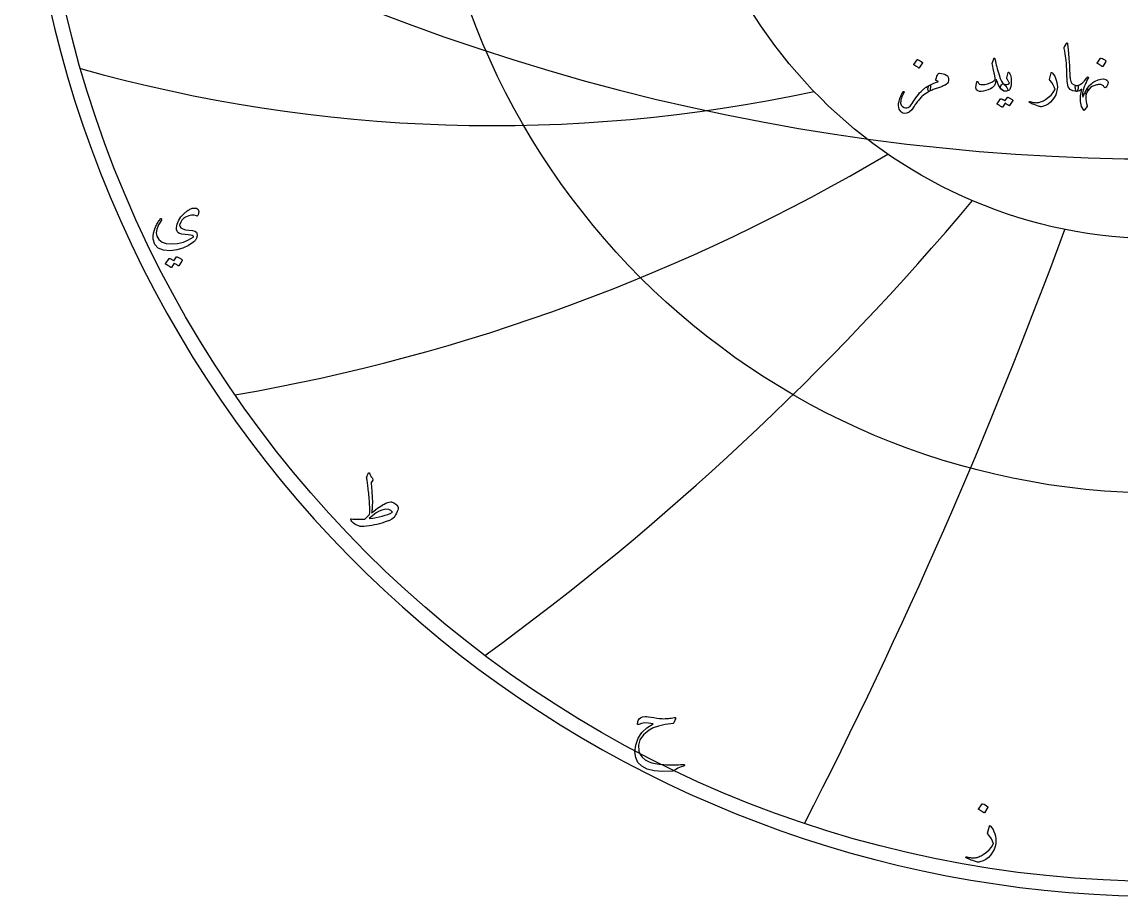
# Model space of a CAD drawing. Header units: millimetres. Extents: x -40.9 to 40.8, y -40.9 to 41.9.
# Drawn here: x -40.85 to -1.4, y -40.85 to -9.49 of the extents above; entities that cross this region are included whole.
import ezdxf

# ---------------------------------------------------------------- set-up
doc = ezdxf.new("R2010")
doc.units = ezdxf.units.MM
for name, color, linetype in [('CUT_OUTER', 1, 'Continuous'), ('ENGRAVE', 7, 'Continuous'), ('ENGRAVE_FINE', 8, 'Continuous'), ('TEXT', 5, 'Continuous')]:
    doc.layers.add(name, color=color, linetype=linetype)

msp = doc.modelspace()

# ---------------------------------------------------------------- linework, layer by layer
at = {"layer": 'CUT_OUTER'}
msp.add_arc((-0.0002, -0.0001), 40.85, 126.2106, 87.79007, dxfattribs=at)
at = {"layer": 'ENGRAVE'}
for radius in [40.325, 26.3963, 17.2788]:
    msp.add_circle((0, 0), radius, dxfattribs=at)
for centre, radius, start, end in [((-23.9321, 41.4517), 54.6603, 254.27153, 282.13267), ((-44.9321, 44.9321), 68.8081, 279.806953, 300.702813), ((-82.2915, 47.511), 98.6202, 306.054081, 319.984655), ((-183.2294, 49.0962), 191.5208, 332.868111, 339.833398)]:
    msp.add_arc(centre, radius, start, end, dxfattribs=at)
at = {"layer": 'ENGRAVE_FINE'}
msp.add_arc((0, 63.1506), 77.5573, 238.780109, 301.219891, dxfattribs=at)
at = {"layer": 'TEXT'}
for points in [[(-3.3868, -10.2584), (-3.3821, -10.2512), (-3.3778, -10.2464), (-3.3737, -10.2441), (-3.37, -10.2441), (-3.3643, -10.2472), (-3.3592, -10.2566), (-3.3547, -10.2723), (-3.3508, -10.2943), (-3.3311, -10.4732), (-3.3149, -10.6387), (-3.3023, -10.7906), (-3.2933, -10.9291), (-3.2876, -11.0475), (-3.2823, -11.1536), (-3.2774, -11.2475), (-3.273, -11.3291), (-3.2692, -11.3984), (-3.2661, -11.4554), (-3.2638, -11.5002), (-3.2622, -11.5326), (-3.241, -11.63), (-3.1939, -11.7015), (-3.1212, -11.7473), (-3.0227, -11.7674), (-2.9953, -11.7746), (-2.9778, -11.7913), (-2.9701, -11.8177), (-2.9724, -11.8536), (-2.9836, -11.9102), (-2.9957, -11.9506), (-3.0088, -11.9749), (-3.0227, -11.9829), (-3.1613, -11.9647), (-3.2634, -11.9099), (-3.329, -11.8186), (-3.358, -11.6907), (-3.3626, -11.6296), (-3.3667, -11.5683), (-3.3704, -11.5068), (-3.3736, -11.4452), (-3.3765, -11.3835), (-3.3793, -11.3216), (-3.3819, -11.2595), (-3.3844, -11.1973), (-3.3889, -11.0787), (-3.3951, -10.9719), (-3.4032, -10.8769), (-3.4131, -10.7937), (-3.4248, -10.7139), (-3.4383, -10.6288), (-3.4535, -10.5384), (-3.4706, -10.4428), (-3.4728, -10.4256), (-3.4724, -10.4099), (-3.4692, -10.3957), (-3.4634, -10.383)], [(-8.7495, -10.8452), (-8.7465, -10.8422), (-8.7423, -10.8404), (-8.7369, -10.8398), (-8.7304, -10.8404), (-8.6838, -10.8593), (-8.6399, -10.8824), (-8.5988, -10.9096), (-8.5603, -10.941), (-8.5566, -10.9458), (-8.5549, -10.9506), (-8.5554, -10.9554), (-8.5579, -10.9602), (-8.6705, -11.1422), (-8.6747, -11.1466), (-8.6801, -11.1476), (-8.6867, -11.1454), (-8.6944, -11.1398), (-8.7012, -11.1351), (-8.7118, -11.1279), (-8.7263, -11.1183), (-8.7447, -11.1063), (-8.7673, -11.0919), (-8.7944, -11.0752), (-8.826, -11.056), (-8.8621, -11.0345), (-8.8669, -11.0309), (-8.8693, -11.0273), (-8.8693, -11.0237), (-8.8669, -11.0201)], [(-5.952, -10.8476), (-5.9382, -10.9104), (-5.9232, -10.9743), (-5.9071, -11.0392), (-5.8897, -11.1051), (-5.8711, -11.1724), (-5.8514, -11.2413), (-5.8304, -11.3119), (-5.8083, -11.3841), (-5.7635, -11.5141), (-5.7226, -11.6117), (-5.6857, -11.677), (-5.6526, -11.7099), (-5.6237, -11.7295), (-5.5945, -11.7572), (-5.565, -11.793), (-5.5352, -11.8368), (-5.5071, -11.8912), (-5.4993, -11.932), (-5.5119, -11.9594), (-5.5448, -11.9734), (-5.6512, -11.9626), (-5.7454, -11.8919), (-5.8273, -11.7614), (-5.8969, -11.571), (-5.8984, -11.5678), (-5.9005, -11.5656), (-5.9032, -11.5642), (-5.9065, -11.5638), (-5.9089, -11.5642), (-5.9113, -11.5656), (-5.9137, -11.5678), (-5.916, -11.571), (-5.9228, -11.6018), (-5.931, -11.6344), (-5.9407, -11.6689), (-5.952, -11.7051), (-5.9643, -11.7394), (-5.9771, -11.768), (-5.9906, -11.7909), (-6.0047, -11.8081), (-6.0553, -11.8523), (-6.1184, -11.8913), (-6.1942, -11.9253), (-6.2825, -11.9542), (-6.3723, -11.9756), (-6.4502, -11.9847), (-6.516, -11.9816), (-6.5699, -11.9662), (-6.616, -11.9275), (-6.637, -11.8596), (-6.6328, -11.7623), (-6.6035, -11.6356), (-6.6006, -11.6314), (-6.5969, -11.6285), (-6.5922, -11.6267), (-6.5867, -11.6261), (-6.5801, -11.6268), (-6.5747, -11.6291), (-6.5705, -11.6328), (-6.5675, -11.638), (-6.5562, -11.6645), (-6.5436, -11.6865), (-6.5298, -11.7041), (-6.5148, -11.7171), (-6.4681, -11.7344), (-6.4047, -11.7386), (-6.3244, -11.7296), (-6.2274, -11.7075), (-6.124, -11.6743), (-6.0436, -11.6368), (-5.9863, -11.5952), (-5.952, -11.5494), (-5.9463, -11.503), (-5.9556, -11.4237), (-5.9798, -11.3114), (-6.019, -11.1662), (-6.0379, -11.0897), (-6.049, -11.0279), (-6.0523, -10.9807), (-6.0478, -10.9482), (-6.0023, -10.8189), (-5.9973, -10.8053), (-5.9921, -10.7955), (-5.9866, -10.7897), (-5.9807, -10.7878), (-5.9735, -10.7915), (-5.9663, -10.8027), (-5.9592, -10.8214), (-5.952, -10.8476)], [(-2.1676, -10.7901), (-2.1646, -10.7872), (-2.1604, -10.7854), (-2.155, -10.7848), (-2.1485, -10.7854), (-2.1019, -10.8042), (-2.058, -10.8273), (-2.0169, -10.8545), (-1.9784, -10.886), (-1.9747, -10.8907), (-1.973, -10.8955), (-1.9735, -10.9003), (-1.976, -10.9051), (-2.0886, -11.0871), (-2.0928, -11.0915), (-2.0982, -11.0925), (-2.1047, -11.0903), (-2.1125, -11.0848), (-2.1193, -11.08), (-2.1299, -11.0728), (-2.1444, -11.0632), (-2.1628, -11.0512), (-2.1854, -11.0368), (-2.2125, -11.0201), (-2.2441, -11.0009), (-2.2802, -10.9794), (-2.285, -10.9758), (-2.2874, -10.9722), (-2.2874, -10.9686), (-2.285, -10.965)], [(-8.3136, -11.7674), (-8.2437, -11.7323), (-8.1681, -11.6991), (-8.0868, -11.6677), (-7.9998, -11.638), (-7.9939, -11.6344), (-7.9927, -11.6308), (-7.9962, -11.6273), (-8.0046, -11.6237), (-8.0453, -11.6069), (-8.0606, -11.5985), (-8.0705, -11.5877), (-8.075, -11.5746), (-8.0741, -11.559), (-8.057, -11.4936), (-8.0394, -11.4386), (-8.0211, -11.3942), (-8.0022, -11.3602), (-7.9898, -11.3466), (-7.9765, -11.3368), (-7.9623, -11.331), (-7.9471, -11.3291), (-7.878, -11.3358), (-7.8142, -11.3488), (-7.7558, -11.3681), (-7.7028, -11.3937), (-7.662, -11.4277), (-7.6352, -11.4746), (-7.6225, -11.5343), (-7.6238, -11.6069), (-7.6376, -11.6502), (-7.6621, -11.6889), (-7.6974, -11.7232), (-7.7436, -11.753), (-7.7772, -11.7704), (-7.8109, -11.7868), (-7.8448, -11.8022), (-7.8789, -11.8165), (-7.9132, -11.8299), (-7.948, -11.8425), (-7.9833, -11.8544), (-8.019, -11.8656), (-8.0592, -11.8779), (-8.0983, -11.891), (-8.1364, -11.9049), (-8.1735, -11.9195), (-8.2096, -11.9347), (-8.245, -11.9503), (-8.2797, -11.9664), (-8.3136, -11.9829), (-8.3335, -11.9693), (-8.3477, -11.9524), (-8.3563, -11.9322), (-8.3591, -11.9087), (-8.3578, -11.8811), (-8.3537, -11.856), (-8.347, -11.8332), (-8.3376, -11.8129)], [(-5.4682, -11.6213), (-5.4822, -11.5978), (-5.4957, -11.5776), (-5.5086, -11.5606), (-5.5208, -11.547), (-5.5297, -11.5353), (-5.5346, -11.5219), (-5.5357, -11.5066), (-5.5328, -11.4895), (-5.4825, -11.3075), (-5.4755, -11.2916), (-5.4664, -11.2871), (-5.4551, -11.294), (-5.4418, -11.3123), (-5.4217, -11.3511), (-5.4047, -11.3979), (-5.3906, -11.4529), (-5.3795, -11.5159), (-5.3731, -11.5764), (-5.3706, -11.6356), (-5.3719, -11.6937), (-5.3771, -11.7506), (-5.3857, -11.8002), (-5.3969, -11.8434), (-5.4108, -11.8804), (-5.4274, -11.9111), (-5.4479, -11.9338), (-5.4759, -11.9518), (-5.5114, -11.965), (-5.5544, -11.9734), (-5.5984, -11.975), (-5.6394, -11.968), (-5.6774, -11.9522), (-5.7125, -11.9278), (-5.7396, -11.8969), (-5.7538, -11.8614), (-5.7551, -11.8214), (-5.7436, -11.777), (-5.7252, -11.7406), (-5.7035, -11.7177), (-5.6785, -11.7082), (-5.6502, -11.7123), (-5.5849, -11.728), (-5.528, -11.7296), (-5.4795, -11.7172), (-5.4394, -11.6907), (-5.4385, -11.6837), (-5.443, -11.6698), (-5.4529, -11.649), (-5.4682, -11.6213)], [(-3.9376, -11.3147), (-3.9363, -11.3103), (-3.9347, -11.3069), (-3.9327, -11.3044), (-3.9305, -11.3027), (-3.9237, -11.3021), (-3.9155, -11.3051), (-3.9058, -11.3117), (-3.8945, -11.3219), (-3.8508, -11.3738), (-3.8131, -11.4338), (-3.7814, -11.502), (-3.7556, -11.5782), (-3.7356, -11.6602), (-3.7233, -11.741), (-3.7188, -11.8207), (-3.7221, -11.8991), (-3.7433, -12.0024), (-3.7784, -12.1015), (-3.8272, -12.1964), (-3.8897, -12.2871), (-3.9646, -12.3693), (-4.0502, -12.4362), (-4.1466, -12.4879), (-4.2538, -12.5242), (-4.2825, -12.5304), (-4.3113, -12.532), (-4.34, -12.5292), (-4.3688, -12.5218), (-4.435, -12.4987), (-4.4948, -12.4772), (-4.5482, -12.4574), (-4.5951, -12.4392), (-4.6355, -12.4227), (-4.6691, -12.4078), (-4.6959, -12.3945), (-4.7161, -12.3829), (-4.7203, -12.3793), (-4.7233, -12.3757), (-4.7251, -12.3722), (-4.7257, -12.3686), (-4.7252, -12.3639), (-4.7239, -12.3596), (-4.7216, -12.3555), (-4.7185, -12.3518), (-4.7144, -12.3489), (-4.7095, -12.3476), (-4.7036, -12.3478), (-4.6969, -12.3494), (-4.6559, -12.3604), (-4.6167, -12.3695), (-4.5792, -12.3766), (-4.5436, -12.3817), (-4.5095, -12.385), (-4.4766, -12.3862), (-4.4448, -12.3855), (-4.4143, -12.3829), (-4.3838, -12.3781), (-4.3523, -12.3707), (-4.3197, -12.3607), (-4.2861, -12.3482), (-4.2515, -12.333), (-4.2158, -12.315), (-4.179, -12.2941), (-4.1412, -12.2704), (-4.0351, -12.194), (-3.9442, -12.1111), (-3.8686, -12.0216), (-3.8083, -11.9255), (-3.8044, -11.9177), (-3.8023, -11.9087), (-3.802, -11.8985), (-3.8035, -11.8871), (-3.8287, -11.8199), (-3.8682, -11.7452), (-3.9221, -11.663), (-3.9903, -11.5734), (-3.9933, -11.5677), (-3.9951, -11.5626), (-3.9957, -11.5581), (-3.9951, -11.5542)], [(-8.3136, -11.9829), (-8.4133, -12.0404), (-8.504, -12.1051), (-8.5858, -12.1769), (-8.6585, -12.256), (-8.6887, -12.2925), (-8.7172, -12.3278), (-8.7438, -12.362), (-8.7687, -12.3949), (-8.7917, -12.4266), (-8.813, -12.4572), (-8.8325, -12.4865), (-8.8501, -12.5147), (-8.9389, -12.6394), (-9.028, -12.7236), (-9.1173, -12.7675), (-9.207, -12.7709), (-9.2549, -12.7576), (-9.298, -12.7344), (-9.3363, -12.7013), (-9.3699, -12.6584), (-9.3931, -12.6135), (-9.4076, -12.5578), (-9.4134, -12.4913), (-9.4106, -12.4141), (-9.3959, -12.329), (-9.3663, -12.232), (-9.3217, -12.1231), (-9.2621, -12.0021), (-9.257, -11.9955), (-9.2513, -11.9901), (-9.245, -11.9859), (-9.2381, -11.9829), (-9.2316, -11.9816), (-9.2262, -11.9823), (-9.222, -11.9852), (-9.219, -11.9901), (-9.217, -11.9969), (-9.216, -12.0027), (-9.2158, -12.0076), (-9.2166, -12.0117), (-9.2185, -12.0156), (-9.222, -12.0228), (-9.2269, -12.033), (-9.2333, -12.0464), (-9.2413, -12.063), (-9.2507, -12.0826), (-9.2616, -12.1055), (-9.2741, -12.1314), (-9.2959, -12.1793), (-9.3136, -12.2272), (-9.3271, -12.2751), (-9.3363, -12.3231), (-9.3383, -12.4079), (-9.3178, -12.4757), (-9.2748, -12.5265), (-9.2094, -12.5602), (-9.1616, -12.5714), (-9.1166, -12.5715), (-9.0742, -12.5606), (-9.0345, -12.5386), (-8.9965, -12.5087), (-8.9591, -12.4692), (-8.9223, -12.4201), (-8.886, -12.3614), (-8.8414, -12.2859), (-8.7962, -12.2153), (-8.7504, -12.1494), (-8.704, -12.0883), (-8.6567, -12.0319), (-8.6082, -11.9799), (-8.5585, -11.9325), (-8.5076, -11.8895), (-8.4867, -11.873), (-8.4648, -11.8569), (-8.4418, -11.8412), (-8.4178, -11.8261), (-8.3929, -11.8112), (-8.3672, -11.7964), (-8.3408, -11.7818), (-8.3136, -11.7674), (-8.2937, -11.7596), (-8.2795, -11.7602), (-8.2709, -11.7692), (-8.2681, -11.7865), (-8.2694, -11.8091), (-8.2708, -11.8311), (-8.2724, -11.8528), (-8.2741, -11.874), (-8.2761, -11.8945), (-8.2786, -11.9144), (-8.2815, -11.9335), (-8.2849, -11.9518), (-8.2876, -11.96), (-8.2932, -11.968), (-8.3019, -11.9756), (-8.3136, -11.9829)], [(-2.6395, -11.9638), (-2.6658, -12.0204), (-2.685, -12.0799), (-2.697, -12.1425), (-2.7017, -12.2081), (-2.6996, -12.2763), (-2.691, -12.347), (-2.6757, -12.4201), (-2.6538, -12.4955), (-2.6511, -12.5055), (-2.6502, -12.5141), (-2.6511, -12.5211), (-2.6538, -12.5266), (-2.7401, -12.6488), (-2.748, -12.6576), (-2.755, -12.6626), (-2.7612, -12.6636), (-2.7664, -12.6608), (-2.8484, -12.5202), (-2.8886, -12.3476), (-2.8868, -12.143), (-2.8431, -11.9063), (-2.8848, -11.9398), (-2.9287, -11.9638), (-2.9746, -11.9781), (-3.0227, -11.9829), (-3.033, -11.9798), (-3.0425, -11.9704), (-3.051, -11.9546), (-3.0586, -11.9326), (-3.063, -11.9194), (-3.0664, -11.906), (-3.069, -11.8924), (-3.0706, -11.8787), (-3.0718, -11.8651), (-3.073, -11.8515), (-3.0742, -11.8381), (-3.0754, -11.8249), (-3.0739, -11.8006), (-3.0646, -11.7829), (-3.0475, -11.7719), (-3.0227, -11.7674), (-2.9249, -11.7455), (-2.8329, -11.6919), (-2.7465, -11.6066), (-2.6658, -11.4895), (-2.6549, -11.4747), (-2.6437, -11.4662), (-2.6321, -11.4639), (-2.6203, -11.468), (-2.6116, -11.4756), (-2.6071, -11.4841), (-2.6068, -11.4936), (-2.6107, -11.5039), (-2.6319, -11.5413), (-2.6523, -11.5794), (-2.672, -11.618), (-2.691, -11.6572), (-2.7092, -11.697), (-2.7266, -11.7374), (-2.7433, -11.7785), (-2.7592, -11.8201), (-2.7946, -11.9334), (-2.8143, -12.0314), (-2.8185, -12.1142), (-2.8071, -12.1817), (-2.8061, -12.1838), (-2.8053, -12.1853), (-2.8049, -12.1862), (-2.8047, -12.1865), (-2.8046, -12.1862), (-2.8041, -12.1853), (-2.8034, -12.1838), (-2.8023, -12.1817), (-2.7877, -12.1474), (-2.7727, -12.1138), (-2.7572, -12.0809), (-2.7413, -12.0488), (-2.7247, -12.0173), (-2.7074, -11.9862), (-2.6894, -11.9556), (-2.6706, -11.9255), (-2.657, -11.9045), (-2.6449, -11.8919), (-2.6342, -11.8877), (-2.6251, -11.8919), (-2.6206, -11.9009), (-2.6215, -11.9159), (-2.6278, -11.9368), (-2.6395, -11.9638)], [(-2.0359, -11.8344), (-2.0669, -11.7859), (-2.1071, -11.753), (-2.1567, -11.7356), (-2.2155, -11.7338), (-2.2489, -11.7381), (-2.282, -11.7437), (-2.3148, -11.7507), (-2.3473, -11.759), (-2.3794, -11.7689), (-2.4113, -11.7808), (-2.4429, -11.7947), (-2.4742, -11.8105), (-2.5278, -11.8464), (-2.5784, -11.8967), (-2.626, -11.9614), (-2.6706, -12.0404), (-2.6833, -12.0582), (-2.6952, -12.0686), (-2.7061, -12.0714), (-2.7161, -12.0668), (-2.7245, -12.0575), (-2.7281, -12.0464), (-2.7269, -12.0335), (-2.7209, -12.0189), (-2.7118, -11.9996), (-2.7035, -11.9823), (-2.6962, -11.9672), (-2.6898, -11.9542), (-2.6841, -11.9431), (-2.679, -11.9338), (-2.6745, -11.9264), (-2.6706, -11.9207), (-2.6354, -11.8677), (-2.5993, -11.8189), (-2.5624, -11.7743), (-2.5245, -11.7338), (-2.4857, -11.6975), (-2.4461, -11.665), (-2.4055, -11.6364), (-2.364, -11.6117), (-2.2576, -11.5633), (-2.1586, -11.538), (-2.0672, -11.5358), (-1.9832, -11.5566), (-1.9474, -11.5747), (-1.9215, -11.5979), (-1.9055, -11.6262), (-1.8994, -11.6596), (-1.903, -11.7051), (-1.9161, -11.7482), (-1.9389, -11.7889), (-1.9712, -11.8273), (-1.9923, -11.8439), (-2.0101, -11.8506), (-2.0247, -11.8475), (-2.0359, -11.8344)], [(-5.5113, -12.1961), (-5.5083, -12.1931), (-5.5041, -12.1913), (-5.4987, -12.1907), (-5.4921, -12.1913), (-5.4685, -12.2001), (-5.4457, -12.2099), (-5.4236, -12.2205), (-5.4023, -12.232), (-5.3816, -12.2446), (-5.3613, -12.2584), (-5.3414, -12.2734), (-5.322, -12.2895), (-5.3183, -12.2945), (-5.3167, -12.2997), (-5.3171, -12.3052), (-5.3197, -12.3111), (-5.4346, -12.4931), (-5.4378, -12.4955), (-5.4424, -12.4955), (-5.4485, -12.4931), (-5.4562, -12.4883), (-5.4614, -12.4839), (-5.4699, -12.4778), (-5.4818, -12.4701), (-5.4969, -12.4608), (-5.5155, -12.4496), (-5.5376, -12.4365), (-5.5634, -12.4215), (-5.5927, -12.4045), (-5.6837, -12.5458), (-5.6879, -12.5501), (-5.6933, -12.5512), (-5.6999, -12.5489), (-5.7077, -12.5434), (-5.7144, -12.5386), (-5.725, -12.5314), (-5.7396, -12.5218), (-5.758, -12.5099), (-5.7806, -12.4955), (-5.8077, -12.4787), (-5.8393, -12.4596), (-5.8753, -12.438), (-5.8791, -12.4344), (-5.8807, -12.4308), (-5.8803, -12.4272), (-5.8777, -12.4236), (-5.7604, -12.2488), (-5.7574, -12.2458), (-5.7532, -12.244), (-5.7478, -12.2434), (-5.7412, -12.244), (-5.7211, -12.2505), (-5.7017, -12.2581), (-5.6828, -12.2667), (-5.6646, -12.2763), (-5.6469, -12.2869), (-5.6298, -12.2982), (-5.6134, -12.3103), (-5.5975, -12.3231)], [(-34.5941, -16.4491), (-34.6768, -16.4215), (-34.7691, -16.4203), (-34.871, -16.4457), (-34.9824, -16.4976), (-35.0532, -16.5471), (-35.1121, -16.6062), (-35.1592, -16.6749), (-35.1945, -16.7531), (-35.198, -16.7688), (-35.1983, -16.7851), (-35.1954, -16.802), (-35.1894, -16.8195), (-35.1488, -16.8742), (-35.0808, -16.9153), (-34.9853, -16.9431), (-34.8624, -16.9575), (-34.741, -16.9704), (-34.6529, -16.9939), (-34.5979, -17.0279), (-34.5762, -17.0725), (-34.5738, -17.1657), (-34.5922, -17.2488), (-34.6313, -17.3216), (-34.6912, -17.3842), (-34.8814, -17.514), (-35.084, -17.6096), (-35.2991, -17.6711), (-35.5266, -17.6984), (-35.7751, -17.6812), (-35.9609, -17.6064), (-36.0842, -17.4742), (-36.1449, -17.2845), (-36.1484, -17.1804), (-36.1334, -17.0674), (-36.0999, -16.9454), (-36.0478, -16.8144), (-36.0297, -16.778), (-36.0111, -16.7429), (-35.992, -16.709), (-35.9724, -16.6765), (-35.9522, -16.645), (-35.9312, -16.6145), (-35.9094, -16.585), (-35.8869, -16.5564), (-35.8747, -16.5446), (-35.8639, -16.5398), (-35.8543, -16.542), (-35.846, -16.5513), (-35.8413, -16.5628), (-35.8402, -16.5743), (-35.8426, -16.5858), (-35.8485, -16.5973), (-35.9536, -16.7665), (-36.0159, -16.9192), (-36.0354, -17.0552), (-36.012, -17.1747), (-35.937, -17.3005), (-35.8268, -17.3893), (-35.6815, -17.441), (-35.5011, -17.4557), (-35.2699, -17.4373), (-35.0616, -17.3899), (-34.8764, -17.3134), (-34.7142, -17.2079), (-34.7044, -17.1989), (-34.7008, -17.19), (-34.7032, -17.1811), (-34.7116, -17.1721), (-34.746, -17.1555), (-34.8055, -17.1415), (-34.8903, -17.13), (-35.0003, -17.121), (-35.1123, -17.1073), (-35.1977, -17.0814), (-35.2566, -17.0434), (-35.289, -16.9933), (-35.304, -16.9343), (-35.3082, -16.8726), (-35.3015, -16.8079), (-35.2839, -16.7403), (-35.2269, -16.6076), (-35.1479, -16.4855), (-35.0468, -16.3739), (-34.9237, -16.2728), (-34.8909, -16.2489), (-34.8592, -16.2281), (-34.8284, -16.2105), (-34.7985, -16.1962), (-34.7697, -16.1848), (-34.7423, -16.1764), (-34.7161, -16.1708), (-34.6912, -16.1681), (-34.5938, -16.1772), (-34.5341, -16.2198), (-34.512, -16.296), (-34.5277, -16.4057), (-34.5395, -16.4352), (-34.5545, -16.4523), (-34.5727, -16.4569), (-34.5941, -16.4491)], [(-35.3095, -17.9232), (-35.3063, -17.92), (-35.3018, -17.9181), (-35.296, -17.9175), (-35.289, -17.9181), (-35.2639, -17.9275), (-35.2395, -17.9379), (-35.216, -17.9493), (-35.1932, -17.9616), (-35.1711, -17.975), (-35.1495, -17.9897), (-35.1283, -18.0056), (-35.1076, -18.0229), (-35.1036, -18.0281), (-35.1019, -18.0337), (-35.1024, -18.0396), (-35.1051, -18.0459), (-35.2277, -18.24), (-35.2311, -18.2426), (-35.236, -18.2426), (-35.2426, -18.24), (-35.2507, -18.2349), (-35.2563, -18.2302), (-35.2654, -18.2237), (-35.278, -18.2155), (-35.2941, -18.2055), (-35.3139, -18.1936), (-35.3376, -18.1797), (-35.365, -18.1636), (-35.3963, -18.1455), (-35.4934, -18.2962), (-35.4979, -18.3009), (-35.5036, -18.302), (-35.5107, -18.2996), (-35.519, -18.2937), (-35.5261, -18.2886), (-35.5375, -18.2809), (-35.553, -18.2707), (-35.5726, -18.2579), (-35.5967, -18.2426), (-35.6256, -18.2247), (-35.6593, -18.2043), (-35.6978, -18.1813), (-35.7018, -18.1774), (-35.7035, -18.1736), (-35.7031, -18.1698), (-35.7003, -18.1659), (-35.5752, -17.9794), (-35.572, -17.9762), (-35.5675, -17.9743), (-35.5617, -17.9737), (-35.5547, -17.9743), (-35.5333, -17.9813), (-35.5126, -17.9893), (-35.4924, -17.9985), (-35.473, -18.0088), (-35.4541, -18.0201), (-35.4359, -18.0321), (-35.4184, -18.045), (-35.4014, -18.0586)], [(-28.4861, -25.8071), (-28.474, -25.7794), (-28.4631, -25.7548), (-28.4535, -25.7334), (-28.4452, -25.7152), (-28.4384, -25.7003), (-28.4331, -25.689), (-28.4294, -25.6812), (-28.4273, -25.6768), (-28.423, -25.6713), (-28.4178, -25.6673), (-28.4115, -25.6649), (-28.4043, -25.6641), (-28.3984, -25.665), (-28.3935, -25.6679), (-28.3895, -25.6727), (-28.3865, -25.6794), (-28.3731, -25.712), (-28.3609, -25.7407), (-28.3501, -25.7656), (-28.3405, -25.7867), (-28.335, -25.796), (-28.3287, -25.8059), (-28.3216, -25.8164), (-28.3137, -25.8276), (-28.3048, -25.8394), (-28.2948, -25.8519), (-28.2837, -25.8649), (-28.2715, -25.8787), (-28.2638, -25.8926), (-28.2613, -25.9061), (-28.2638, -25.9194), (-28.2715, -25.9323), (-28.32, -25.9962), (-28.3266, -26.0066), (-28.3309, -26.0173), (-28.333, -26.0283), (-28.3328, -26.0396), (-28.3079, -26.3208), (-28.2919, -26.5487), (-28.2849, -26.7232), (-28.2868, -26.8444), (-28.2895, -26.8897), (-28.2923, -26.931), (-28.2952, -26.9682), (-28.2983, -27.0015), (-28.3016, -27.031), (-28.305, -27.0568), (-28.3086, -27.0789), (-28.3124, -27.0973), (-28.236, -27.0389), (-28.1652, -26.9862), (-28.0999, -26.9393), (-28.0403, -26.8981), (-27.9864, -26.8625), (-27.9384, -26.8323), (-27.8963, -26.8075), (-27.8602, -26.7882), (-27.7958, -26.7595), (-27.7356, -26.7371), (-27.6796, -26.7211), (-27.6277, -26.7116), (-27.6002, -26.7108), (-27.5715, -26.716), (-27.5415, -26.7274), (-27.5102, -26.7448), (-27.4482, -26.7887), (-27.4029, -26.831), (-27.3741, -26.8717), (-27.362, -26.9108), (-27.3628, -26.9544), (-27.3728, -27.0034), (-27.3922, -27.0579), (-27.4207, -27.1178), (-27.4527, -27.1767), (-27.4821, -27.2257), (-27.5089, -27.2648), (-27.5331, -27.2941), (-27.583, -27.3309), (-27.6686, -27.3726), (-27.7899, -27.4191), (-27.947, -27.4703), (-28.0346, -27.4957), (-28.1236, -27.5182), (-28.2141, -27.5379), (-28.306, -27.5547), (-28.399, -27.5687), (-28.4928, -27.5802), (-28.5874, -27.5891), (-28.6828, -27.5955), (-28.7177, -27.5885), (-28.7508, -27.5802), (-28.7822, -27.5706), (-28.8118, -27.5598), (-28.84, -27.5476), (-28.8671, -27.5342), (-28.893, -27.5195), (-28.9179, -27.5036), (-28.9615, -27.4716), (-28.9977, -27.4397), (-29.0266, -27.4077), (-29.0482, -27.3758), (-29.06, -27.3493), (-29.0622, -27.3311), (-29.0549, -27.3212), (-29.0379, -27.3196), (-28.9901, -27.3253), (-28.9386, -27.3295), (-28.8835, -27.3323), (-28.8246, -27.3337), (-28.7621, -27.3336), (-28.6959, -27.3321), (-28.6261, -27.3291), (-28.5525, -27.3247), (-28.3839, -27.1587), (-28.3808, -27.0919), (-28.3791, -27.0245), (-28.3789, -26.9565), (-28.3801, -26.8878), (-28.3826, -26.8184), (-28.3861, -26.748), (-28.3909, -26.6766), (-28.3967, -26.6043), (-28.4032, -26.5326), (-28.4101, -26.4634), (-28.4173, -26.3966), (-28.4248, -26.3322), (-28.4323, -26.27), (-28.4395, -26.2098), (-28.4463, -26.1518), (-28.4529, -26.0958), (-28.459, -26.044), (-28.4647, -25.9984), (-28.4699, -25.9591), (-28.4746, -25.9259), (-28.4788, -25.8989), (-28.4826, -25.8777), (-28.4859, -25.8625), (-28.4887, -25.8531), (-28.4904, -25.8426), (-28.4906, -25.8314), (-28.4891, -25.8196), (-28.4861, -25.8071)], [(-27.9394, -27.0028), (-28.0382, -27.0438), (-28.1482, -27.1082), (-28.2694, -27.1959), (-28.4018, -27.3068), (-28.2735, -27.2909), (-28.1517, -27.2714), (-28.0365, -27.2482), (-27.9279, -27.2212), (-27.8259, -27.191), (-27.7308, -27.1577), (-27.6426, -27.1214), (-27.5613, -27.082), (-27.6165, -27.0138), (-27.6979, -26.9779), (-27.8056, -26.9742), (-27.9394, -27.0028)], [(-17.4097, -34.4953), (-17.4711, -34.6333), (-17.4766, -34.6424), (-17.4832, -34.6493), (-17.4907, -34.6539), (-17.4992, -34.6563), (-17.7826, -34.701), (-18.0197, -34.7559), (-18.2105, -34.8211), (-18.355, -34.8965), (-18.5577, -35.0617), (-18.6878, -35.2433), (-18.7454, -35.4411), (-18.7306, -35.6552), (-18.6856, -35.7712), (-18.6092, -35.8737), (-18.5016, -35.9628), (-18.3627, -36.0385), (-18.2651, -36.0723), (-18.1436, -36.0998), (-17.9982, -36.1209), (-17.8287, -36.1356), (-17.7387, -36.1399), (-17.6499, -36.1426), (-17.5624, -36.1437), (-17.4762, -36.1432), (-17.3915, -36.1413), (-17.3088, -36.1381), (-17.228, -36.1336), (-17.1491, -36.1279), (-17.1306, -36.1266), (-17.1159, -36.1279), (-17.1051, -36.1317), (-17.098, -36.1381), (-17.0942, -36.1459), (-17.0929, -36.1541), (-17.0942, -36.1625), (-17.098, -36.1713), (-17.1008, -36.176), (-17.1041, -36.1799), (-17.1079, -36.1831), (-17.1121, -36.1854), (-17.1167, -36.1874), (-17.1214, -36.1895), (-17.1262, -36.1918), (-17.1313, -36.1943), (-17.2049, -36.2178), (-17.2699, -36.2422), (-17.3262, -36.2676), (-17.374, -36.294), (-17.4045, -36.313), (-17.4324, -36.3291), (-17.4576, -36.3423), (-17.48, -36.3527), (-17.4994, -36.3607), (-17.5154, -36.3668), (-17.5281, -36.3709), (-17.5375, -36.3732), (-17.8869, -36.3861), (-18.1839, -36.361), (-18.4285, -36.2979), (-18.6207, -36.1969), (-18.7597, -36.0583), (-18.8417, -35.8852), (-18.867, -35.6776), (-18.8353, -35.4355), (-18.7517, -35.1917), (-18.6207, -34.984), (-18.4425, -34.8123), (-18.2171, -34.6767), (-18.3767, -34.6462), (-18.516, -34.6391), (-18.6348, -34.6552), (-18.7331, -34.6946), (-18.7418, -34.6978), (-18.7498, -34.6997), (-18.7571, -34.7004), (-18.7638, -34.6997), (-18.7694, -34.6977), (-18.7734, -34.694), (-18.7758, -34.6887), (-18.7766, -34.6818), (-18.7731, -34.6501), (-18.7676, -34.6186), (-18.7603, -34.5875), (-18.751, -34.5567), (-18.7185, -34.4968), (-18.6667, -34.4526), (-18.5958, -34.424), (-18.5058, -34.411), (-18.4488, -34.4115), (-18.3774, -34.4181), (-18.2916, -34.4307), (-18.1915, -34.4494), (-18.0882, -34.468), (-17.9929, -34.4807), (-17.9055, -34.4872), (-17.8262, -34.4877), (-17.788, -34.486), (-17.7476, -34.4835), (-17.705, -34.4803), (-17.6601, -34.4762), (-17.613, -34.4712), (-17.5637, -34.465), (-17.5121, -34.4577), (-17.4583, -34.4494), (-17.4275, -34.4484), (-17.4091, -34.4557), (-17.4032, -34.4714), (-17.4097, -34.4953)], [(-6.4185, -37.545), (-6.4153, -37.5418), (-6.4108, -37.5399), (-6.4051, -37.5393), (-6.398, -37.5399), (-6.3484, -37.56), (-6.3016, -37.5846), (-6.2577, -37.6137), (-6.2167, -37.6472), (-6.2127, -37.6523), (-6.2109, -37.6574), (-6.2114, -37.6625), (-6.2141, -37.6677), (-6.3342, -37.8618), (-6.3386, -37.8665), (-6.3444, -37.8676), (-6.3514, -37.8652), (-6.3597, -37.8593), (-6.3669, -37.8542), (-6.3782, -37.8465), (-6.3937, -37.8363), (-6.4134, -37.8235), (-6.4375, -37.8082), (-6.4664, -37.7903), (-6.5001, -37.7699), (-6.5386, -37.7469), (-6.5437, -37.743), (-6.5462, -37.7392), (-6.5462, -37.7354), (-6.5437, -37.7315)], [(-6.1579, -38.3396), (-6.1565, -38.3349), (-6.1547, -38.3313), (-6.1526, -38.3286), (-6.1502, -38.3268), (-6.143, -38.3262), (-6.1343, -38.3294), (-6.1239, -38.3364), (-6.1119, -38.3472), (-6.0653, -38.4027), (-6.025, -38.4667), (-5.9912, -38.5393), (-5.9637, -38.6206), (-5.9423, -38.7081), (-5.9292, -38.7943), (-5.9244, -38.8793), (-5.928, -38.963), (-5.9506, -39.0731), (-5.988, -39.1788), (-6.0401, -39.2801), (-6.1068, -39.3768), (-6.1866, -39.4645), (-6.278, -39.5359), (-6.3808, -39.591), (-6.4951, -39.6298), (-6.5258, -39.6363), (-6.5564, -39.6381), (-6.5871, -39.635), (-6.6178, -39.6272), (-6.6884, -39.6025), (-6.7522, -39.5796), (-6.8091, -39.5585), (-6.8592, -39.5391), (-6.9022, -39.5214), (-6.9381, -39.5055), (-6.9667, -39.4914), (-6.9882, -39.479), (-6.9927, -39.4752), (-6.9959, -39.4714), (-6.9978, -39.4675), (-6.9984, -39.4637), (-6.998, -39.4588), (-6.9965, -39.4541), (-6.9941, -39.4498), (-6.9908, -39.4458), (-6.9865, -39.4428), (-6.9812, -39.4414), (-6.975, -39.4415), (-6.9678, -39.4433), (-6.924, -39.455), (-6.8822, -39.4647), (-6.8423, -39.4723), (-6.8043, -39.4778), (-6.7679, -39.4812), (-6.7327, -39.4826), (-6.6989, -39.4818), (-6.6663, -39.479), (-6.6338, -39.4738), (-6.6002, -39.4659), (-6.5655, -39.4553), (-6.5296, -39.442), (-6.4927, -39.4258), (-6.4546, -39.4065), (-6.4154, -39.3843), (-6.3751, -39.359), (-6.2618, -39.2775), (-6.1649, -39.1891), (-6.0843, -39.0936), (-6.0199, -38.9911), (-6.0158, -38.9828), (-6.0135, -38.9732), (-6.0132, -38.9623), (-6.0148, -38.9502), (-6.0416, -38.8785), (-6.0838, -38.7988), (-6.1413, -38.7111), (-6.2141, -38.6155), (-6.2173, -38.6094), (-6.2192, -38.604), (-6.2198, -38.5992), (-6.2192, -38.5951)]]:
    msp.add_lwpolyline(points, close=True, dxfattribs=at)

doc.saveas('drawing.dxf')
